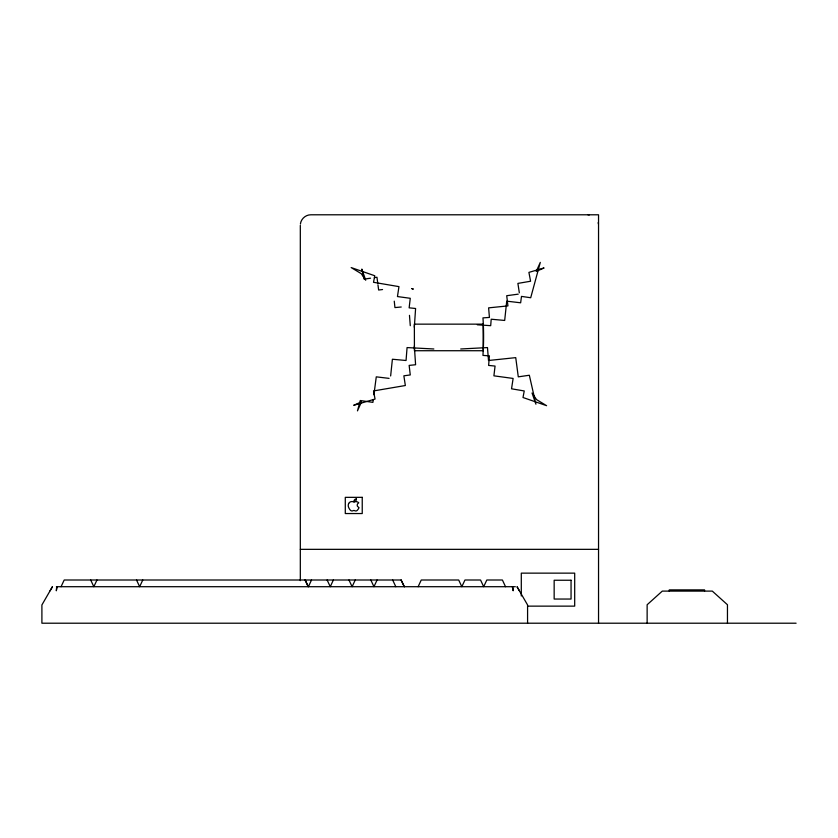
<?xml version="1.0" encoding="UTF-8"?>
<svg xmlns="http://www.w3.org/2000/svg" width="838" height="838" viewBox="0 0 838 838"><rect width="100%" height="100%" fill="white"/><g stroke="black" fill="none" stroke-linecap="round" stroke-linejoin="round"><path stroke-width="1.26" d="M414.328 327.229L415.596 308.489L409.143 307.839L410.274 298.297L397.453 296.558L398.961 286.627L373.528 282.301L374.754 275.744L351.174 267.573L361.262 273.68L365.714 280.248L361.838 269.071L364.132 279.127L370.543 278.195M56.68 586.705L56.324 590.78L57.131 586.705M390.644 375.958L392.394 359.24L406.053 360.497L407.069 347.581L433.854 348.985M373.245 399.82L372.91 402.366L360.277 400.522L357.47 410.871L361.534 401.811L353.709 405.299L375.047 399.066L373.528 390.937L405.341 385.522L403.864 375.812L410.274 374.942L409.143 365.399L415.596 364.74L414.328 346.01M373.916 394.729L376.272 376.849L389.083 378.378M300.413 223.987C300.999 218.865 305.744 214.706 310.898 214.79L598.542 214.79L598.542 623.21M61.059 586.705L64.191 580.001L401.266 580.001M96.967 580.001L93.835 586.705L90.713 580.001M142.774 580.001L139.642 586.705L136.521 580.001M311.526 580.001L308.405 586.705L305.283 580.001M333.377 580.001L330.256 586.705L327.134 580.001M355.228 580.001L352.107 586.705L348.975 580.001M377.079 580.001L373.958 586.705L370.825 580.001M418.131 586.705L421.252 580.001L458.7 580.001L461.832 586.705L464.954 580.001L480.551 580.001L483.683 586.705L486.805 580.001L502.402 580.001L505.524 586.705M348.692 503.544L349.132 502.779A3.897 3.897 0 0 1 354.024 502.119A3.97 3.97 0 0 1 358.737 502.779L357.596 503.848A2.619 2.619 0 0 0 357.491 506.32L359.01 507.702A9.061 9.061 0 0 1 357.082 510.499A2.074 2.074 0 0 1 354.621 510.625A2.137 2.137 0 0 0 353.144 510.635A2.168 2.168 0 0 1 350.494 510.321A7.71 7.71 0 0 1 349.98 509.745L349.676 509.336A7.5 7.5 0 0 1 348.922 508.006L348.828 507.776A4.777 4.777 0 0 1 348.367 506.54L348.294 506.11A4.777 4.777 0 0 1 348.692 503.502M50.071 590.78L52.459 586.705M52.427 586.705L41.9 604.963L41.9 623.21L796.1 623.21M374.397 277.629L376.964 277.263L377.802 283.632M518.23 294.148L506.718 295.709L507.933 305.901L488.617 307.86L489.423 317.434L482.96 317.874A278.75 278.75 0 0 1 483.432 346.031L482.96 355.406L489.423 355.846L488.617 365.42L495.059 366.07L493.907 375.833L513.118 378.441L511.536 388.801L524.242 390.958L523.006 397.516L546.596 405.686L536.509 399.579L532.046 393.012L535.922 404.188L529.333 375.246L518.282 376.849L515.737 357.637L488.502 360.497L487.475 347.581L460.701 348.985M382.537 289.55L378.64 290.011L377.969 284.91M401.224 307.001L394.939 307.577L394.258 301.156M300.318 549.34L598.542 549.34M56.429 586.705L513.066 586.705M514.239 586.705L515.318 586.705M527.804 606.136L574.69 606.136L574.69 573.14L521.299 573.14L521.299 595.986M587.962 214.79L589.344 214.884M477.325 324.798L490.691 325.678L491.204 319.215L504.686 320.451L506.718 301.156L520.649 302.801L521.487 296.401L530.705 297.741L540.301 262.388L536.236 271.449L544.061 267.951L528.914 272.381L530.58 281.243L517.894 283.401L519.33 292.797M519.413 590.78L517.025 586.705L527.584 604.963L527.584 623.21M404.398 586.705L401.098 580.001L404.22 586.705M392.676 580.001L395.808 586.705M305.011 580.001L308.133 586.705M598.185 222.636L598.447 223.987M512.364 586.705L513.17 590.78L512.804 586.705M409.468 315.339L410.285 325.678M727.457 623.21L727.457 604.753L712.3 591.104L662.292 591.104L647.135 604.753L647.135 623.21M704.559 591.104L704.559 589.889L669.279 589.889L669.279 591.104M300.318 225.37L300.318 580.65M356.422 498.788A2.524 2.524 0 0 1 353.846 501.606A2.86 2.86 0 0 1 356.38 498.83M411.772 288.565L413.134 289.037L411.772 288.565M483.138 324.149L414.37 324.149L414.422 350.724L483.201 350.724L483.138 324.149M362.236 497.343L345.287 497.343L345.287 513.547L362.236 513.547L362.236 497.343M571.055 580.242L554.159 580.242L554.159 599.044L571.055 599.044L571.055 580.242"/></g></svg>
